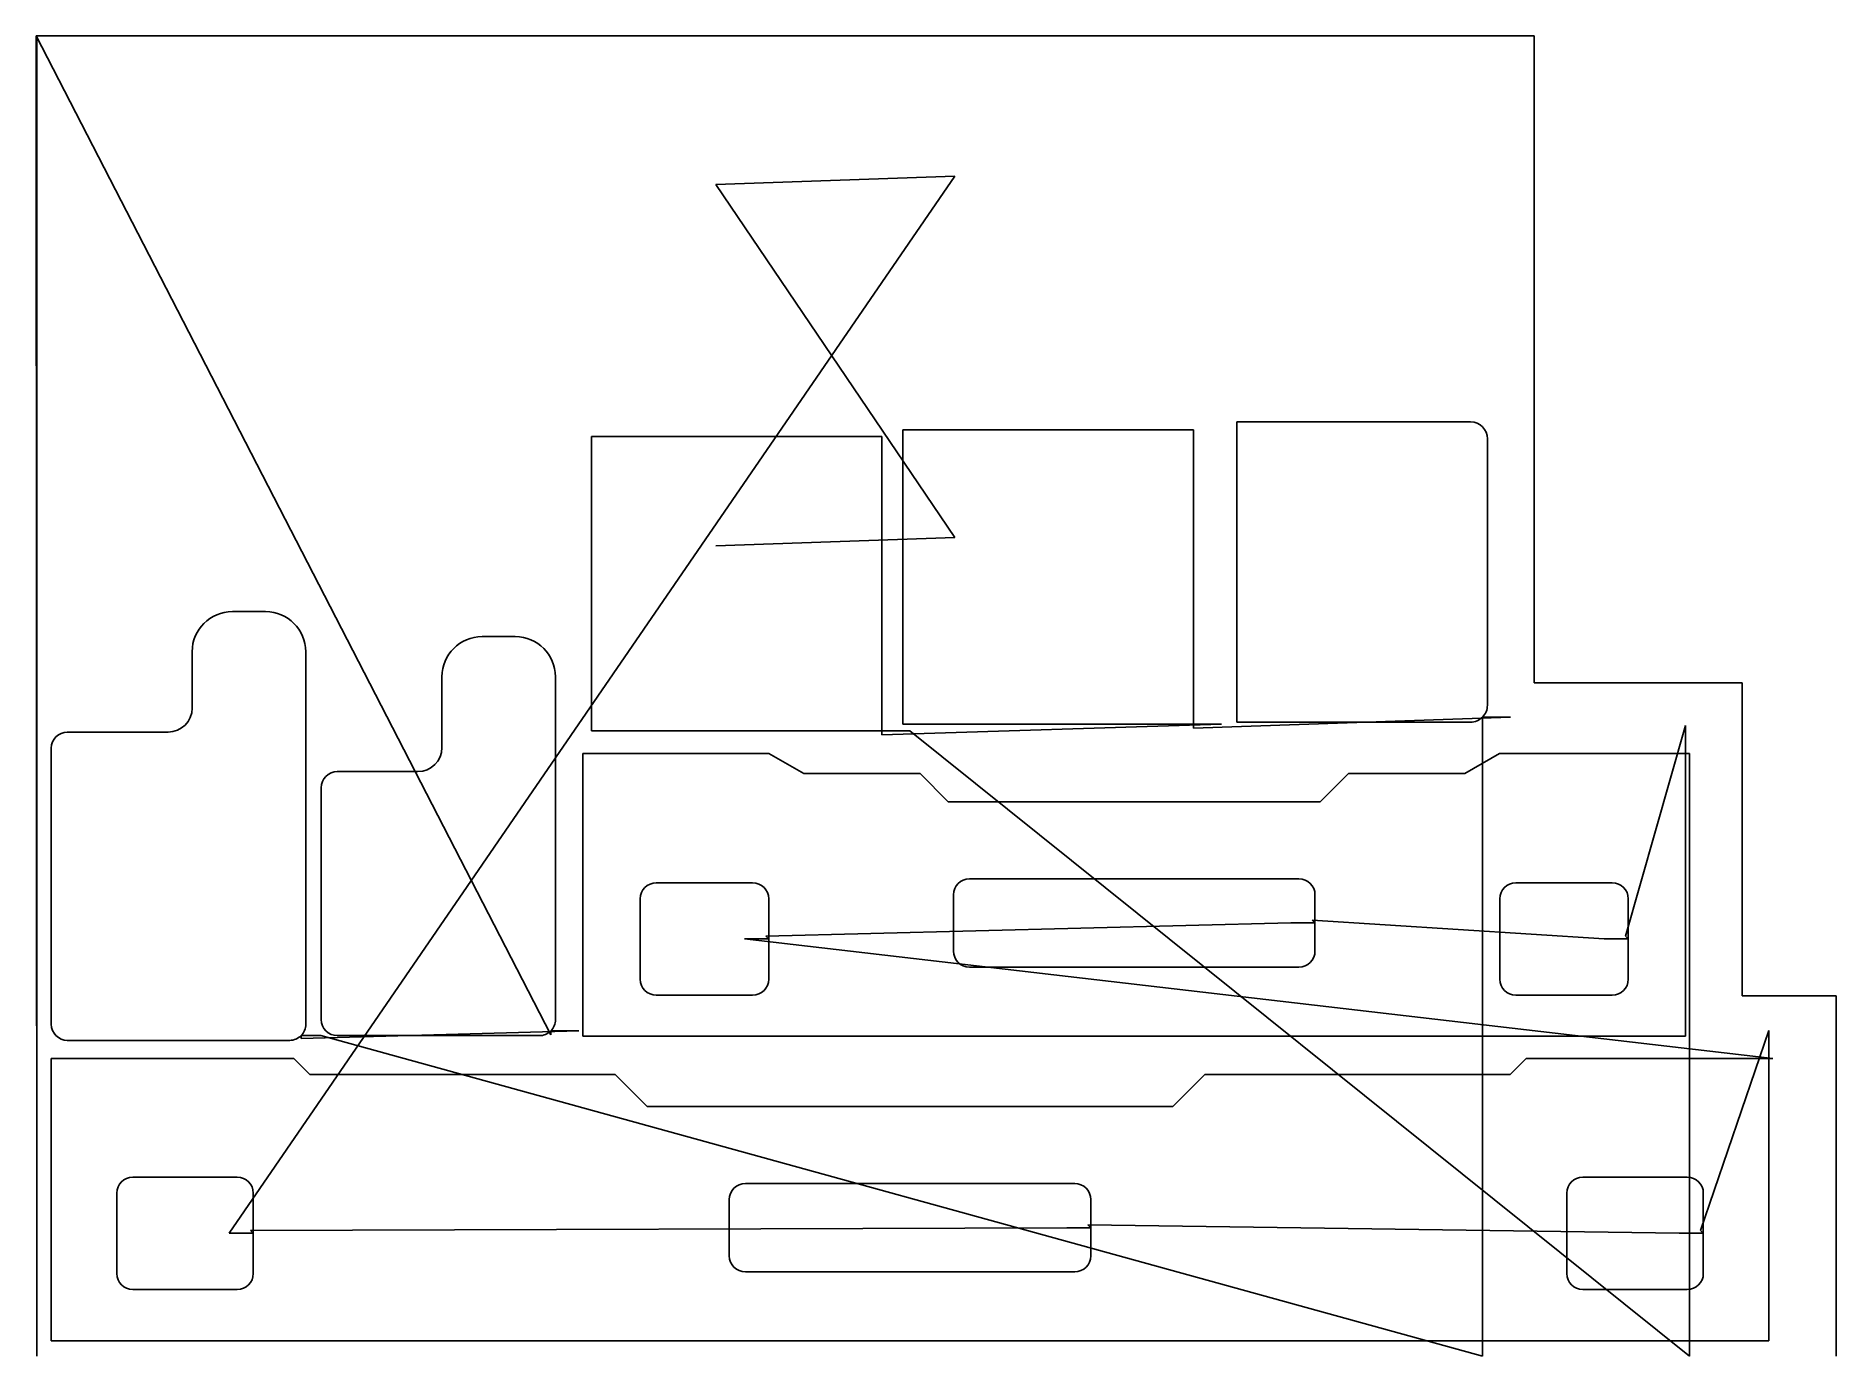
# Model space of a CAD drawing. Header units: metres. Extents: x 0 to 2241, y 0 to 1644.
import ezdxf

# ---------------------------------------------------------------- set-up
doc = ezdxf.new("R2010")
doc.units = ezdxf.units.M

msp = doc.modelspace()

# ---------------------------------------------------------------- linework, layer by layer
at = {"layer": 'TOOL_84'}
for p, q in [((640.742, 399.841), (-0.003, 1643.995)), ((-0.003, 1643.995), (0.997, 1643.995)), ((0.997, 0), (-0.003, 1643.995)), ((-0.003, 1643.995), (0.997, 1643.995)), ((0.997, 1643.995), (0.997, 0)), ((0.997, 1643.995), (1864.779, 1643.995)), ((1864.779, 1643.995), (1864.779, 838.41)), ((1143.599, 1469.31), (240.5, 152.799)), ((846.257, 1459.085), (1143.599, 1469.31)), ((1143.599, 1019.311), (846.257, 1459.086)), ((846.257, 1459.086), (846.297, 1459.045)), ((846.297, 1459.045), (846.257, 1459.085)), ((1143.599, 1469.31), (1143.629, 1469.28)), ((1143.629, 1469.28), (1143.599, 1469.31)), ((691.412, 778.573), (691.412, 1145.073)), ((691.412, 1145.073), (1052.912, 1145.073)), ((1052.912, 1145.073), (1052.912, 778.573)), ((1079.166, 786.795), (1079.166, 1153.295)), ((1079.166, 1153.295), (1440.666, 1153.295)), ((1440.666, 1153.295), (1440.666, 786.795)), ((1494.923, 789.47), (1494.923, 1163.27)), ((1494.923, 1163.27), (1785.823, 1163.27)), ((1806.723, 1142.37), (1806.723, 810.37)), ((846.257, 1009.086), (1143.599, 1019.311)), ((846.257, 1009.087), (846.297, 1009.046)), ((846.297, 1009.046), (846.257, 1009.086)), ((1143.599, 1019.311), (1143.629, 1019.281)), ((1143.629, 1019.281), (1143.599, 1019.311)), ((244.397, 927.133), (285.797, 927.133)), ((194.397, 807.033), (194.397, 877.133)), ((335.797, 877.133), (335.797, 413.133)), ((555.3, 895.983), (596.6, 895.983)), ((505.3, 757.783), (505.3, 845.983)), ((646.6, 845.983), (646.6, 418.983)), ((1864.779, 838.41), (2123.79, 838.41)), ((2123.79, 838.41), (2123.79, 448.627)), ((1052.912, 773.573), (1475.666, 786.795)), ((1440.666, 786.795), (1079.166, 786.795)), ((1440.666, 781.795), (1835.602, 795.591)), ((1475.666, 786.795), (1440.666, 786.795)), ((1440.666, 786.795), (1440.666, 781.795)), ((1785.823, 789.47), (1494.923, 789.47)), ((1835.602, 795.591), (1800.602, 795.591)), ((1800.602, 795.591), (1800.602, 790.591)), ((1800.602, 790.591), (1800.602, 0.001)), ((1978.567, 522.921), (2053.353, 785.286)), ((2053.353, 785.286), (2053.353, 750.286)), ((38.997, 777.033), (164.397, 777.033)), ((1052.912, 778.573), (691.412, 778.573)), ((1087.912, 778.573), (1052.912, 778.573)), ((1052.912, 778.573), (1052.912, 773.573)), ((2058.351, 0.001), (1087.912, 778.573)), ((18.997, 413.133), (18.997, 757.033)), ((680.853, 398.486), (680.853, 750.286)), ((680.853, 750.286), (912.344, 750.286)), ((912.344, 750.286), (955.645, 725.286)), ((1778.559, 725.286), (1821.86, 750.286)), ((1821.86, 750.286), (2053.351, 750.286)), ((2053.351, 750.286), (2058.351, 750.286)), ((2053.353, 750.286), (2053.353, 398.486)), ((2058.351, 750.286), (2058.351, 0.001)), ((375, 727.783), (475.3, 727.783)), ((955.645, 725.286), (1100.475, 725.286)), ((1100.475, 725.286), (1135.475, 690.286)), ((1598.729, 690.286), (1633.729, 725.286)), ((1633.729, 725.286), (1778.559, 725.286)), ((355, 418.983), (355, 707.783)), ((1135.475, 690.286), (1598.729, 690.286)), ((892.103, 589.383), (772.103, 589.383)), ((1572.103, 594.384), (1162.103, 594.384)), ((1962.103, 589.385), (1842.103, 589.385)), ((752.103, 569.383), (752.103, 469.383)), ((912.103, 519.383), (912.103, 569.383)), ((1142.103, 574.384), (1142.103, 504.384)), ((1592.103, 539.384), (1592.103, 574.384)), ((1822.103, 569.385), (1822.103, 469.385)), ((1982.103, 519.385), (1982.103, 569.385)), ((908.567, 522.919), (1562.103, 539.384)), ((1562.103, 539.384), (1592.103, 539.384)), ((1592.103, 539.384), (1588.567, 542.92)), ((1588.567, 542.92), (1952.103, 519.385)), ((1592.103, 504.384), (1592.103, 539.384)), ((2161.999, 370.599), (882.103, 519.383)), ((882.103, 519.383), (912.103, 519.383)), ((912.103, 519.383), (908.567, 522.919)), ((912.103, 469.383), (912.103, 519.383)), ((1952.103, 519.385), (1982.103, 519.385)), ((1982.103, 519.385), (1978.567, 522.921)), ((1982.103, 469.385), (1982.103, 519.385)), ((1162.103, 484.384), (1572.103, 484.384)), ((772.103, 449.383), (892.103, 449.383)), ((1842.103, 449.385), (1962.103, 449.385)), ((2123.79, 448.627), (2240.648, 448.627)), ((2240.648, 448.627), (2240.648, 1.001)), ((329.939, 395.455), (675.742, 404.841)), ((675.742, 404.841), (640.742, 404.841)), ((640.742, 404.841), (640.742, 399.841)), ((2071.964, 156.335), (2157, 405.599)), ((2157, 405.599), (2157, 370.599)), ((315.797, 393.133), (38.997, 393.133)), ((354.688, 398.991), (329.939, 398.991)), ((329.939, 398.991), (329.939, 395.455)), ((1800.602, 0.001), (354.688, 398.991)), ((626.6, 398.983), (375, 398.983)), ((2053.353, 398.486), (680.853, 398.486)), ((19, 18.999), (19, 370.599)), ((19, 370.599), (320.831, 370.599)), ((320.831, 370.599), (340.831, 350.599)), ((1835.168, 350.599), (1855.168, 370.599)), ((1855.168, 370.599), (2156.999, 370.599)), ((2156.999, 370.599), (2161.999, 370.599)), ((2157, 370.599), (2157, 18.999)), ((340.831, 350.599), (720.831, 350.599)), ((720.831, 350.599), (760.831, 310.599)), ((1415.168, 310.599), (1455.168, 350.599)), ((1455.168, 350.599), (1835.168, 350.599)), ((760.831, 310.599), (1415.168, 310.599)), ((100.5, 202.799), (100.5, 102.799)), ((250.5, 222.799), (120.5, 222.799)), ((270.5, 152.799), (270.5, 202.799)), ((1293, 214.799), (883, 214.799)), ((1905.5, 202.799), (1905.5, 102.799)), ((2055.5, 222.799), (1925.5, 222.799)), ((2075.5, 152.799), (2075.5, 202.799)), ((863, 194.799), (863, 124.799)), ((1313, 159.799), (1313, 194.799)), ((266.964, 156.335), (1283, 159.799)), ((1283, 159.799), (1313, 159.799)), ((1313, 159.799), (1309.464, 163.335)), ((1309.464, 163.335), (2045.5, 152.799)), ((1313, 124.799), (1313, 159.799)), ((240.5, 152.799), (270.5, 152.799)), ((270.5, 152.799), (266.964, 156.335)), ((270.5, 102.799), (270.5, 152.799)), ((2045.5, 152.799), (2075.5, 152.799)), ((2075.5, 152.799), (2071.964, 156.335)), ((2075.5, 102.799), (2075.5, 152.799)), ((883, 104.799), (1293, 104.799)), ((120.5, 82.799), (250.5, 82.799)), ((1925.5, 82.799), (2055.5, 82.799)), ((2157, 18.999), (19, 18.999)), ((2240.648, 1.001), (2240.648, 0.001))]:
    msp.add_line(p, q, dxfattribs=at)
for centre, radius, start, end in [((1785.823, 1142.37), 20.9, 0, 90), ((244.397, 877.133), 50, 90, 180), ((285.797, 877.133), 50, 0, 90), ((555.3, 845.983), 50, 90, 180), ((596.6, 845.983), 50, 0, 90), ((164.397, 807.033), 30, 270, 0), ((1785.823, 810.37), 20.9, 315, 0), ((1785.823, 810.37), 20.901, 270, 315), ((38.997, 757.033), 20, 90, 180), ((475.3, 757.783), 30, 270, 0), ((375, 707.783), 20, 90, 180), ((772.103, 569.383), 20, 90, 180), ((892.103, 569.383), 20, 0, 90), ((1162.103, 574.384), 20, 90, 180), ((1572.103, 574.384), 20, 0, 90), ((1842.103, 569.385), 20, 90, 180), ((1962.103, 569.385), 20, 0, 90), ((1162.103, 504.384), 20, 180, 270), ((1572.103, 504.384), 20, 270, 0), ((772.103, 469.383), 20, 180, 270), ((892.103, 469.383), 20, 270, 0), ((1842.103, 469.385), 20, 180, 270), ((1962.103, 469.385), 20, 270, 0), ((38.997, 413.133), 20, 180, 270), ((315.797, 413.133), 20, 315, 0), ((375, 418.983), 20, 180, 270), ((626.6, 418.983), 20, 270, 315), ((626.6, 418.983), 20, 315, 0), ((315.797, 413.133), 20, 270, 315), ((120.5, 202.799), 20, 90, 180), ((250.5, 202.799), 20, 0, 90), ((883, 194.799), 20, 90, 180), ((1293, 194.799), 20, 0, 90), ((1925.5, 202.799), 20, 90, 180), ((2055.5, 202.799), 20, 0, 90), ((883, 124.799), 20, 180, 270), ((1293, 124.799), 20, 270, 0), ((120.5, 102.799), 20, 180, 270), ((250.5, 102.799), 20, 270, 0), ((1925.5, 102.799), 20, 180, 270), ((2055.5, 102.799), 20, 270, 0)]:
    msp.add_arc(centre, radius, start, end, dxfattribs=at)

doc.saveas('drawing.dxf')
